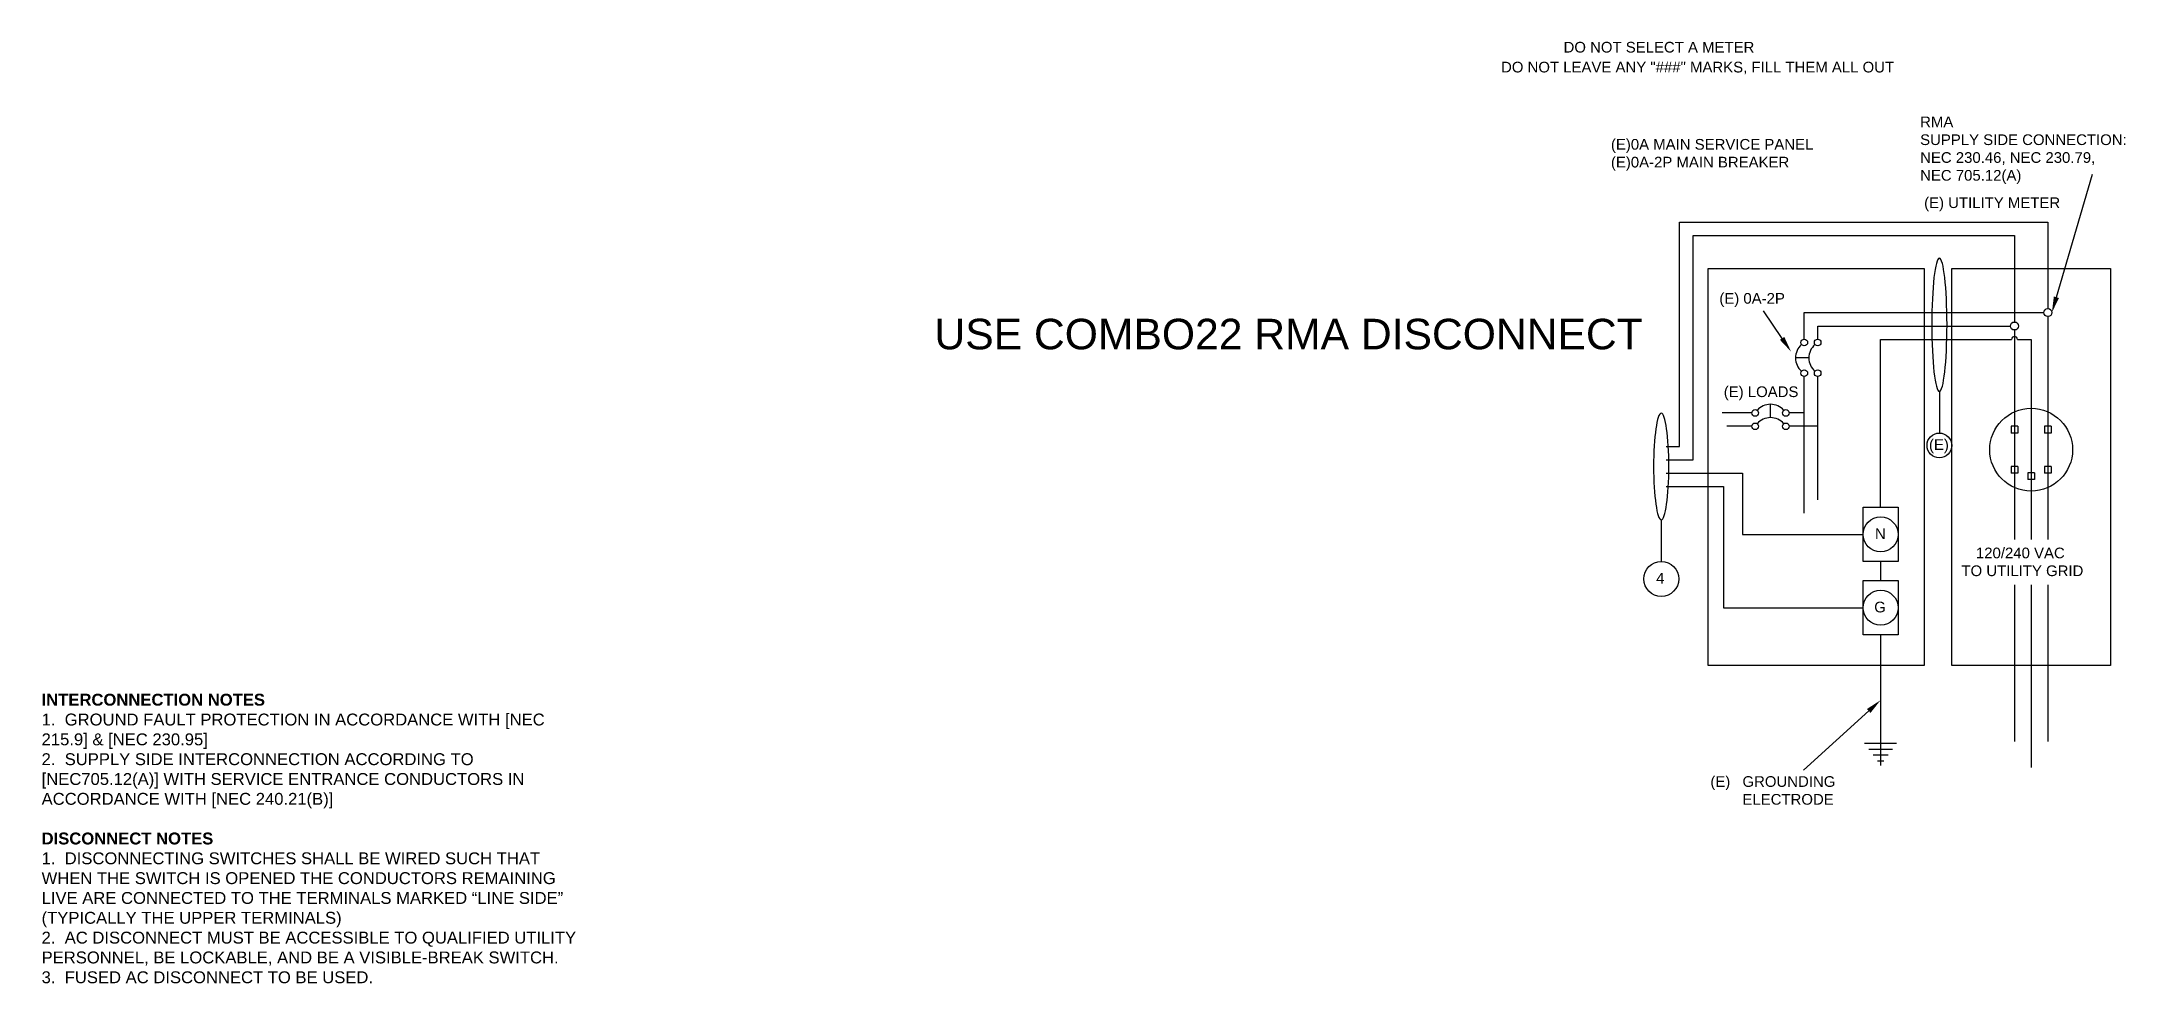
# Model space of a CAD drawing. Header units: inches. Extents: x -91 to 65, y -68 to 120.
# Drawn here: x -91.3 to 64.6, y -68 to 2.5 of the extents above; entities outside this region: 1.
import ezdxf
from ezdxf import colors
from ezdxf.entities.mleader import LeaderData, LeaderLine
from ezdxf.math import Vec2, Vec3

# ---------------------------------------------------------------- set-up
doc = ezdxf.new("R2010")
doc.units = ezdxf.units.IN
doc.header["$MEASUREMENT"] = 0
doc.layers.add('Ground', color=3, linetype='Continuous')
doc.layers.add('Hidden', color=1, linetype='Continuous', lineweight=25, plot=False)
doc.layers.add('wirecallout', color=4, linetype='Continuous', lineweight=25)
doc.styles.add('2 Inch', font='arial.ttf', dxfattribs={"height": 2})
doc.styles.get("Standard").update_dxf_attribs({"font": 'arial.ttf'})

# ---------------------------------------------------------------- blocks, each defined once
blk = doc.blocks.new('*T7')
at = {"color": 0, "linetype": 'ByBlock', "lineweight": -2, "transparency": 16777216}
for p, q in [((0, 0), (16.93, 0)), ((0, 0), (0, -8.06)), ((8.47, 0), (8.47, -8.06)), ((16.93, 0), (16.93, -8.06)), ((0, -2.7), (16.93, -2.7)), ((0, -5.38), (16.93, -5.38)), ((0, -8.06), (16.93, -8.06))]:
    blk.add_line(p, q, dxfattribs=at)
at = {"color": 0, "transparency": 16777216, "char_height": 1.1111, "width": 7.2667, "attachment_point": 7}
for s, insert in [('{\\fCalibri|b0|i0|c0;PV BREAK', (0.6, -2.1)), ('{\\fCalibri|b0|i0|c0;', (9.07, -2.1)), ('{\\fCalibri|b0|i0|c0;MAIN', (0.6, -4.78)), ('{\\fCalibri|b0|i0|c0;0', (9.07, -4.78)), ('{\\fCalibri|b0|i0|c0;BUS', (0.6, -7.46)), ('{\\fCalibri|b0|i0|c0;0', (9.07, -7.46))]:
    blk.add_mtext(s, dxfattribs=dict(at, insert=insert))

msp = doc.modelspace()

# ---------------------------------------------------------------- linework, layer by layer
for p, q in [((40.6, -19.78), (40.6, -17.79)), ((40.6, -17.79), (49.58, -17.79)), ((41.6, -19.78), (41.6, -18.79)), ((41.6, -18.79), (49.58, -18.79)), ((40.94, -21.18), (39.94, -21.18)), ((40.6, -32.81), (40.6, -22.57)), ((41.6, -31.81), (41.6, -22.57)), ((38.07, -25.65), (38.07, -24.65)), ((50.71, -23.69), (50.71, -26.8)), ((36.67, -25.3), (34.46, -25.3)), ((36.67, -26.3), (34.79, -26.3)), ((40.6, -25.3), (39.46, -25.3)), ((41.6, -26.3), (39.46, -26.3)), ((56.08, -26.3), (56.08, -26.8)), ((56.58, -26.3), (56.08, -26.3)), ((56.58, -26.3), (56.58, -26.8)), ((58.58, -26.3), (58.58, -26.8)), ((59.08, -26.3), (58.58, -26.3)), ((59.08, -26.3), (59.08, -26.8)), ((56.58, -26.8), (56.08, -26.8)), ((59.08, -26.8), (58.58, -26.8)), ((56.08, -29.3), (56.08, -29.8)), ((56.58, -29.3), (56.08, -29.3)), ((56.58, -29.3), (56.58, -29.8)), ((58.58, -29.3), (58.58, -29.8)), ((59.08, -29.3), (58.58, -29.3)), ((59.08, -29.3), (59.08, -29.8)), ((56.58, -29.8), (56.08, -29.8)), ((57.34, -29.77), (57.34, -30.27)), ((57.84, -29.77), (57.34, -29.77)), ((57.84, -30.27), (57.34, -30.27)), ((57.84, -29.77), (57.84, -30.27)), ((59.08, -29.8), (58.58, -29.8)), ((29.89, -33.3), (29.89, -36.41)), ((46.31, -36.43), (46.31, -37.84))]:
    msp.add_line(p, q)
for points in [[(30.27, -27.81), (31.27, -27.81), (31.27, -11.01), (58.83, -11.01), (58.83, -17.49)], [(30.27, -28.81), (32.27, -28.81), (32.27, -12.01), (56.33, -12.01), (56.33, -18.49)], [(49.58, -17.79), (58.54, -17.79)], [(58.83, -18.09), (58.83, -34.77)], [(46.31, -32.36), (46.31, -19.79), (49.58, -19.79)], [(49.58, -18.79), (56.04, -18.79)], [(49.58, -19.79), (56.12, -19.79)], [(56.33, -19.09), (56.33, -34.77)], [(56.55, -19.79), (57.58, -19.79), (57.58, -34.77)], [(30.27, -29.81), (35.97, -29.81), (35.97, -34.39), (45, -34.39)], [(56.33, -38.16), (56.33, -49.9)], [(57.58, -38.16), (57.58, -51.85)], [(58.83, -38.16), (58.83, -49.9)]]:
    msp.add_lwpolyline(points)
for points in [[(49.58, -44.21), (33.41, -44.21), (33.41, -14.49), (49.58, -14.49)], [(63.53, -44.21), (51.64, -44.21), (51.64, -14.49), (63.53, -14.49)], [(45, -32.36), (47.62, -32.36), (47.63, -36.43), (45, -36.43)]]:
    msp.add_lwpolyline(points, close=True)
for centre, radius in [((56.33, -18.79), 0.298), ((58.83, -17.79), 0.298), ((40.6, -20.03), 0.248), ((41.6, -20.03), 0.248), ((40.6, -22.32), 0.248), ((41.6, -22.32), 0.248), ((57.58, -28.05), 3.1), ((36.92, -25.3), 0.248), ((36.92, -26.3), 0.248), ((39.22, -25.3), 0.248), ((39.22, -26.3), 0.248), ((50.71, -27.73), 0.925), ((46.31, -34.39), 1.31), ((29.89, -37.72), 1.31), ((46.31, -39.88), 1.31)]:
    msp.add_circle(centre, radius)
for centre, radius, start, end in [((41.27, -21.18), 1.33, 131.2408, 228.7592), ((42.27, -21.18), 1.33, 131.2408, 228.7592), ((56.33, -19.79), 0.215, 360, 180), ((38.07, -25.98), 1.33, 41.2408, 138.7592), ((38.07, -26.98), 1.33, 41.2408, 138.7592)]:
    msp.add_arc(centre, radius, start, end)
at = {"layer": 'Ground'}
msp.add_line((46.31, -41.91), (46.31, -51.69), dxfattribs=at)
msp.add_lwpolyline([(30.27, -30.81), (34.54, -30.81), (34.54, -39.88), (45, -39.88)], dxfattribs=at)
msp.add_lwpolyline([(45, -37.84), (47.62, -37.84), (47.63, -41.91), (45, -41.91)], close=True, dxfattribs=at)
at = {"layer": 'Ground', "lineweight": -3}
for points in [[(45.11, -50.01), (47.51, -50.01)], [(45.43, -50.46), (47.19, -50.46)], [(45.75, -50.9), (46.88, -50.9)], [(46.07, -51.35), (46.56, -51.35)]]:
    msp.add_lwpolyline(points, dxfattribs=at)
at = {"layer": 'wirecallout', "color": 7, "extrusion": (0, 0, -1)}
for centre, major_axis, ratio in [((50.71, -18.7), (0, 4.99), 0.114414), ((29.89, -29.31), (0, 3.99), 0.14309)]:
    msp.add_ellipse(centre, major_axis=major_axis, ratio=ratio, dxfattribs=at)

# ---------------------------------------------------------------- block references
msp.add_blockref('*T7', (33.79, 119.83))

# ---------------------------------------------------------------- texts
for s, p in [('(E) 0A-2P', (34.24, -17.12)), ('(E) LOADS', (34.57, -24.11))]:
    msp.add_text(s, height=0.8).set_placement(p)
at = {"insert": (49.27, -3.11), "char_height": 0.8, "width": 17.8999, "attachment_point": 1}
msp.add_mtext('RMA\\PSUPPLY SIDE CONNECTION:\\PNEC 230.46, NEC 230.79,\\PNEC 705.12(A)', dxfattribs=at)
for s, width, gutter_width, heights, insert, char_height, attachment_point in [('\\pxql;(E)0A MAIN SERVICE PANEL\\P(E)0A-2P MAIN BREAKER', 18.2852, 1, [0], (44.41, -4.79), 0.8, 3), ('\\A1;\\pxi-3,l4,qc,t4;(E)^IUTILITY METER', 14.5179, 1, [5.98], (47, -9.16), 0.8, 1), ('(E)', 15.6401, 1, [0], (51.42, -27.27), 0.8, 3), ('N', 15.6401, 1, [0], (46.7, -33.94), 0.8, 3), ('\\A1;\\pxqc;120/240 VAC\\P TO UTILITY GRID', 14.5179, 1, [5.98], (49.51, -35.38), 0.8, 1), ('4', 15.6401, 1, [0], (30.13, -37.27), 0.8, 3), ('G', 15.6401, 1, [0], (46.7, -39.43), 0.8, 3), ('{\\fArial|b1|i0|c0|p34;\\H0.58333x;INTERCONNECTION NOTES\\fArial|b0|i0|c0|p34;\\P1.  GROUND FAULT PROTECTION IN ACCORDANCE WITH [NEC 215.9] & [NEC 230.95]\\P\\pxt29;2.  SUPPLY SIDE INTERCONNECTION ACCORDING TO  [NEC705.12(A)] WITH SERVICE ENTRANCE CONDUCTORS IN ACCORDANCE WITH [NEC 240.21(B)]\\P\\ptz;\\P\\fArial|b1|i0|c0|p34;DISCONNECT NOTES\\P\\fArial|b0|i0|c0|p34;1.  DISCONNECTING SWITCHES SHALL BE WIRED SUCH THAT WHEN THE SWITCH IS OPENED THE CONDUCTORS REMAINING LIVE ARE CONNECTED TO THE TERMINALS MARKED “LINE SIDE” (TYPICALLY THE UPPER TERMINALS)\\P2.  AC DISCONNECT MUST BE ACCESSIBLE TO QUALIFIED UTILITY PERSONNEL, BE LOCKABLE, AND BE A VISIBLE-BREAK SWITCH.\\P3.  FUSED AC DISCONNECT TO BE USED. }', 40.058, 1.3, [47.35], (-91.34, -46.32), 1.52626, 1), ('\\pxi-3,l5,t5;(E)^IGROUNDING ELECTRODE ', 15.6401, 1, [0], (31.97, -52.49), 0.8, 1)]:
    msp.add_mtext_dynamic_manual_height_columns(s, width=width, gutter_width=gutter_width, heights=heights, dxfattribs=dict(insert=insert, char_height=char_height, attachment_point=attachment_point))
at = {"layer": 'Hidden', "attachment_point": 1}
for s, width, gutter_width, heights, insert, char_height in [('DO NOT SELECT A METER', 28.4674, 1, [0], (22.58, 2.48), 0.8), ('DO NOT LEAVE ANY "###" MARKS, FILL THEM ALL OUT', 31.9901, 1, [3.06], (17.9, 0.99), 0.8), ('USE COMBO22 RMA DISCONNECT', 81.3011, 2.86, [0], (-24.51, -18.25), 2.2847)]:
    msp.add_mtext_dynamic_manual_height_columns(s, width=width, gutter_width=gutter_width, heights=heights, dxfattribs=dict(at, insert=insert, char_height=char_height))

# ---------------------------------------------------------------- leaders
ml = msp.add_multileader_mtext('Standard')
ml.set_content('', color=256, style='2 Inch')
ml.set_leader_properties()
ml.build(insert=Vec2(0, 0))
ml.multileader.update_dxf_attribs({"has_dogleg": 0, "dogleg_length": 0, "arrow_head_size": 1.2})
ctx = ml.context
ctx.base_point, ctx.char_height, ctx.arrow_head_size, ctx.landing_gap_size, ctx.plane_origin = Vec3(62.17, -7.43), 1.2, 1.2, 0.009, Vec3(39.94, -14.5)
ctx.attachment_type = 1
notes = []
notes.append((ctx, [(1, (1, 1, 0), (62.17, -7.43), (1, 0), 0, [(0, [(59.13, -17.79)], 0, [])])]))
ctx.mtext.insert, ctx.mtext.flow_direction = Vec3(62.18, -6.83), 5
ml = msp.add_multileader_mtext('Standard')
ml.set_content('', color=256, style='2 Inch')
ml.set_leader_properties()
ml.build(insert=Vec2(0, 0))
ml.multileader.update_dxf_attribs({"has_dogleg": 0, "dogleg_length": 0, "arrow_head_size": 1.2})
ctx = ml.context
ctx.base_point, ctx.char_height, ctx.arrow_head_size, ctx.landing_gap_size, ctx.plane_origin = Vec3(37.54, -17.66), 1.2, 1.2, 0.009, Vec3(39.94, -21.18)
ctx.text_align_type, ctx.attachment_type = 2, 1
notes.append((ctx, [(0, (1, 1, 0), (37.55, -17.66), (-1, 0), 0, [(0, [(39.61, -20.71)], 0, [])])]))
ctx.mtext.insert, ctx.mtext.alignment, ctx.mtext.flow_direction = Vec3(37.54, -17.06), 3, 5
ml = msp.add_multileader_mtext('Standard')
ml.set_content('', color=256, style='2 Inch')
ml.set_leader_properties()
ml.build(insert=Vec2(0, 0))
ml.multileader.update_dxf_attribs({"has_dogleg": 0, "dogleg_length": 0, "arrow_head_size": 1.2})
ctx = ml.context
ctx.base_point, ctx.char_height, ctx.arrow_head_size, ctx.landing_gap_size, ctx.plane_origin = Vec3(40.53, -52.03), 1.2, 1.2, 0.009, Vec3(44.39, -47.27)
ctx.text_align_type, ctx.attachment_type = 2, 1
notes.append((ctx, [(0, (1, 1, 0), (40.55, -52.03), (-1, 0), 0, [(0, [(46.31, -46.8)], 0, [])])]))
ctx.mtext.insert, ctx.mtext.alignment, ctx.mtext.flow_direction = Vec3(40.54, -51.43), 3, 5
for ctx, leaders in notes:
    for number, flags, end, landing, length, lines in leaders:
        leader = LeaderData()
        leader.index, (leader.has_last_leader_line, leader.has_dogleg_vector, leader.attachment_direction) = number, flags
        leader.last_leader_point, leader.dogleg_vector, leader.dogleg_length = Vec3(end), Vec3(landing), length
        for number, points, colour, breaks in lines:
            line = LeaderLine()
            line.index, line.vertices, line.color, line.breaks = number, Vec3.list(points), colors.encode_raw_color(colour), breaks
            leader.lines.append(line)
        ctx.leaders.append(leader)

doc.saveas('drawing.dxf')
